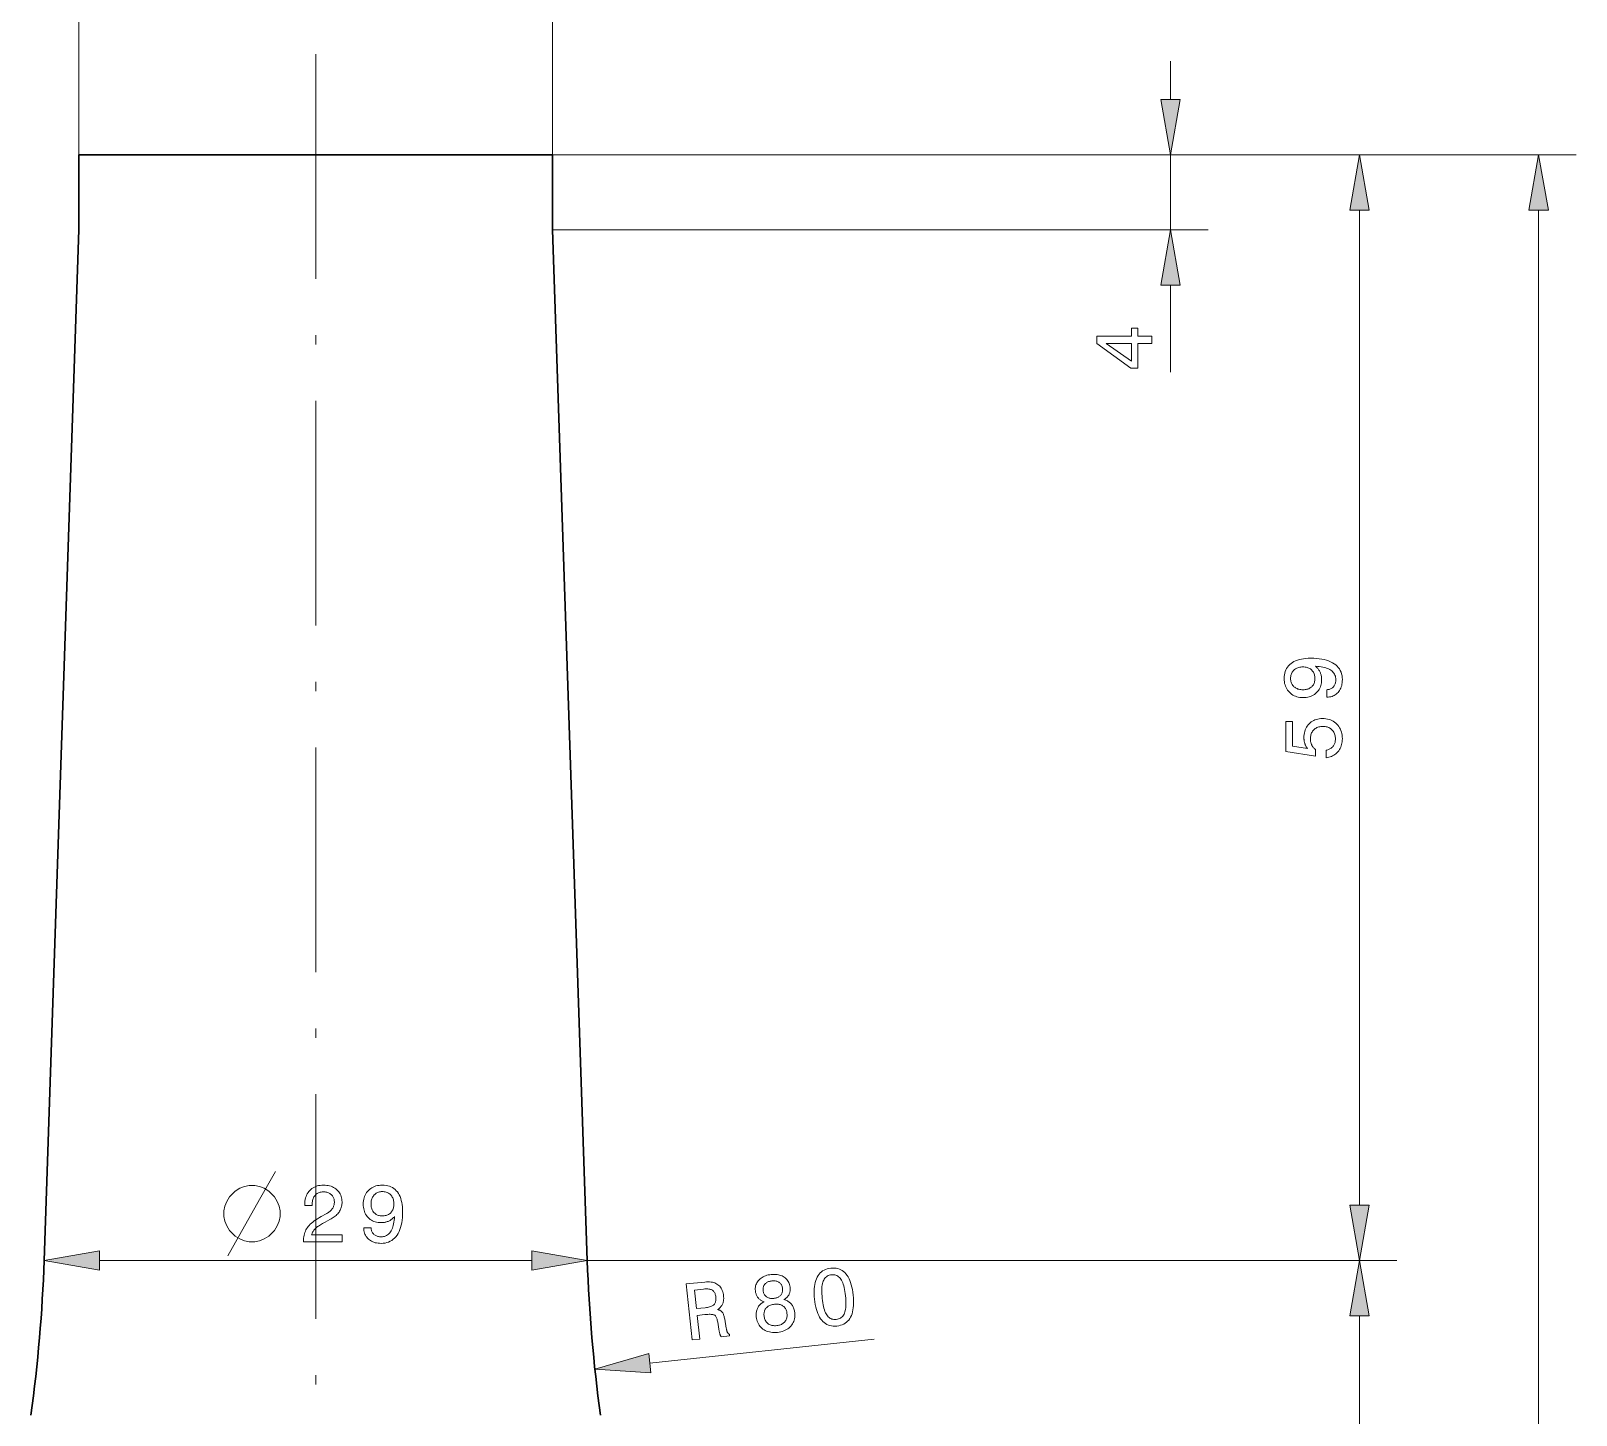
# Model space of a CAD drawing. Extents: x 0 to 297, y 0 to 546.
# Drawn here: x 143.1 to 225.6, y 296.7 to 370.6 of the extents above; entities that cross this region are included whole.
import ezdxf

# ---------------------------------------------------------------- set-up
doc = ezdxf.new("R2010")
doc.units = 0
doc.linetypes.add('DASHDOT', pattern=[18.5, 12, -3, 0.5, -3])

msp = doc.modelspace()

# ---------------------------------------------------------------- linework, layer by layer
at = {"color": 7, "lineweight": 13, "ltscale": 0.356326}
for p, q in [((145.687, 363.97), (145.687, 378.223)), ((170.987, 363.97), (170.987, 378.223))]:
    msp.add_line(p, q, dxfattribs=at)
at = {"color": 7, "linetype": 'DASHDOT', "lineweight": 13}
msp.add_line((158.337, 369.349), (158.337, 133.298), dxfattribs=at)
at = {"color": 7, "lineweight": 13, "ltscale": 0.05114}
msp.add_line((203.981, 366.924), (203.981, 368.97), dxfattribs=at)
at = {"color": 7, "lineweight": 30, "ltscale": 0.1}
for p, q in [((145.687, 359.97), (145.687, 363.97)), ((170.987, 359.97), (170.987, 363.97))]:
    msp.add_line(p, q, dxfattribs=at)
at = {"color": 7, "lineweight": 30}
for p, q in [((170.987, 363.97), (145.687, 363.97)), ((145.687, 359.97), (143.837, 304.97)), ((170.987, 359.97), (172.837, 304.97))]:
    msp.add_line(p, q, dxfattribs=at)
at = {"color": 7, "lineweight": 13}
for p, q in [((170.987, 363.97), (216.066, 363.97)), ((170.987, 363.97), (205.981, 363.97)), ((170.987, 363.97), (225.634, 363.97)), ((214.066, 307.924), (214.066, 361.015)), ((223.634, 141.924), (223.634, 361.015)), ((170.987, 359.97), (205.981, 359.97)), ((146.791, 304.97), (169.882, 304.97)), ((172.837, 304.97), (216.066, 304.97)), ((172.837, 304.97), (216.066, 304.97)), ((214.066, 277.924), (214.066, 302.015))]:
    msp.add_line(p, q, dxfattribs=at)
at = {"color": 7, "lineweight": 13, "ltscale": 0.1}
msp.add_line((203.981, 359.97), (203.981, 363.97), dxfattribs=at)
at = {"color": 7, "lineweight": 13, "ltscale": 0.116125}
msp.add_line((203.981, 352.37), (203.981, 357.015), dxfattribs=at)
at = {"color": 7, "lineweight": 13, "ltscale": 0.301139}
msp.add_line((176.18, 299.489), (188.158, 300.766), dxfattribs=at)
at = {"color": 7, "lineweight": 13}
for points in [[(203.46, 366.924), (203.981, 363.97), (204.502, 366.924)], [(214.587, 361.015), (214.066, 363.97), (213.545, 361.015)], [(224.155, 361.015), (223.634, 363.97), (223.113, 361.015)], [(204.502, 357.015), (203.981, 359.97), (203.46, 357.015)], [(202.981, 353.907), (202.239, 353.907), (202.239, 352.589), (201.86, 352.589), (200.049, 353.903), (200.049, 354.295), (201.893, 354.295), (201.893, 354.723), (202.239, 354.723), (202.239, 354.295), (202.981, 354.295)], [(201.893, 352.952), (201.893, 353.907), (200.551, 353.907)], [(212.324, 335.032), (212.324, 335.428), (212.368, 335.432), (212.41, 335.438), (212.451, 335.446), (212.489, 335.458), (212.525, 335.472), (212.559, 335.488), (212.591, 335.508), (212.622, 335.529), (212.65, 335.554), (212.676, 335.581), (212.7, 335.611), (212.722, 335.642), (212.741, 335.676), (212.757, 335.711), (212.771, 335.749), (212.783, 335.789), (212.791, 335.83), (212.798, 335.874), (212.801, 335.92), (212.803, 335.968), (212.8, 336.032), (212.792, 336.093), (212.779, 336.151), (212.76, 336.206), (212.736, 336.258), (212.706, 336.307), (212.671, 336.353), (212.631, 336.396), (212.585, 336.435), (212.534, 336.472), (212.477, 336.505), (212.415, 336.536), (212.347, 336.564), (212.274, 336.588), (212.195, 336.61), (212.11, 336.629), (212.02, 336.645), (211.924, 336.659), (211.822, 336.669), (211.715, 336.676), (211.747, 336.65), (211.777, 336.623), (211.806, 336.595), (211.834, 336.566), (211.859, 336.536), (211.883, 336.505), (211.906, 336.472), (211.927, 336.439), (211.946, 336.404), (211.964, 336.368), (211.98, 336.332), (211.994, 336.294), (212.007, 336.256), (212.018, 336.217), (212.027, 336.177), (212.035, 336.136), (212.04, 336.094), (212.045, 336.051), (212.047, 336.008), (212.048, 335.964), (212.045, 335.88), (212.037, 335.8), (212.023, 335.723), (212.004, 335.649), (211.98, 335.578), (211.95, 335.51), (211.914, 335.446), (211.873, 335.385), (211.827, 335.327), (211.775, 335.272), (211.719, 335.222), (211.659, 335.177), (211.596, 335.137), (211.529, 335.102), (211.458, 335.073), (211.385, 335.049), (211.308, 335.03), (211.227, 335.017), (211.143, 335.009), (211.055, 335.007), (210.967, 335.009), (210.882, 335.018), (210.801, 335.032), (210.723, 335.052), (210.648, 335.077), (210.577, 335.108), (210.51, 335.144), (210.445, 335.187), (210.384, 335.235), (210.327, 335.288), (210.274, 335.346), (210.226, 335.408), (210.184, 335.473), (210.148, 335.541), (210.117, 335.613), (210.092, 335.688), (210.072, 335.767), (210.058, 335.85), (210.05, 335.935), (210.047, 336.025), (210.051, 336.127), (210.062, 336.225), (210.08, 336.318), (210.106, 336.405), (210.138, 336.488), (210.179, 336.566), (210.226, 336.639), (210.281, 336.708), (210.343, 336.771), (210.412, 336.829), (210.488, 336.882), (210.571, 336.93), (210.66, 336.972), (210.755, 337.008), (210.857, 337.039), (210.966, 337.064), (211.081, 337.083), (211.202, 337.097), (211.33, 337.106), (211.464, 337.108), (211.623, 337.105), (211.774, 337.097), (211.917, 337.082), (212.054, 337.061), (212.182, 337.034), (212.304, 337.001), (212.418, 336.963), (212.524, 336.918), (212.623, 336.868), (212.714, 336.811), (212.798, 336.749), (212.872, 336.682), (212.938, 336.61), (212.995, 336.533), (213.043, 336.451), (213.083, 336.363), (213.113, 336.271), (213.135, 336.174), (213.148, 336.071), (213.153, 335.964), (213.15, 335.88), (213.144, 335.8), (213.132, 335.724), (213.117, 335.651), (213.096, 335.581), (213.072, 335.515), (213.042, 335.452), (213.008, 335.393), (212.97, 335.337), (212.927, 335.285), (212.881, 335.237), (212.831, 335.194), (212.778, 335.156), (212.722, 335.123), (212.664, 335.095), (212.602, 335.072), (212.537, 335.055), (212.469, 335.042), (212.398, 335.034)], [(211.051, 335.424), (211.108, 335.426), (211.163, 335.43), (211.215, 335.439), (211.265, 335.45), (211.312, 335.464), (211.358, 335.482), (211.401, 335.503), (211.441, 335.527), (211.48, 335.555), (211.516, 335.585), (211.549, 335.619), (211.578, 335.654), (211.604, 335.691), (211.627, 335.731), (211.646, 335.773), (211.662, 335.816), (211.674, 335.862), (211.683, 335.91), (211.688, 335.96), (211.69, 336.012), (211.688, 336.07), (211.683, 336.125), (211.674, 336.178), (211.662, 336.228), (211.647, 336.275), (211.628, 336.32), (211.605, 336.363), (211.58, 336.403), (211.55, 336.44), (211.518, 336.475), (211.482, 336.507), (211.444, 336.535), (211.403, 336.56), (211.36, 336.582), (211.314, 336.601), (211.266, 336.616), (211.215, 336.627), (211.161, 336.636), (211.105, 336.641), (211.047, 336.643), (210.988, 336.641), (210.931, 336.636), (210.877, 336.627), (210.825, 336.616), (210.776, 336.601), (210.729, 336.582), (210.685, 336.56), (210.643, 336.535), (210.604, 336.507), (210.567, 336.475), (210.533, 336.44), (210.503, 336.403), (210.476, 336.364), (210.453, 336.322), (210.433, 336.279), (210.417, 336.232), (210.405, 336.184), (210.396, 336.133), (210.391, 336.08), (210.389, 336.025), (210.391, 335.972), (210.396, 335.921), (210.405, 335.872), (210.418, 335.826), (210.434, 335.781), (210.454, 335.739), (210.478, 335.698), (210.506, 335.66), (210.537, 335.624), (210.571, 335.589), (210.609, 335.558), (210.649, 335.53), (210.691, 335.505), (210.735, 335.484), (210.782, 335.465), (210.831, 335.45), (210.883, 335.439), (210.937, 335.431), (210.993, 335.426)], [(212.284, 331.8), (212.284, 332.201), (212.33, 332.209), (212.374, 332.22), (212.415, 332.233), (212.455, 332.249), (212.493, 332.267), (212.528, 332.288), (212.562, 332.311), (212.593, 332.337), (212.623, 332.365), (212.65, 332.396), (212.675, 332.428), (212.697, 332.463), (212.717, 332.499), (212.734, 332.537), (212.749, 332.577), (212.761, 332.618), (212.77, 332.661), (212.776, 332.706), (212.78, 332.753), (212.782, 332.801), (212.78, 332.86), (212.774, 332.917), (212.765, 332.972), (212.752, 333.024), (212.736, 333.073), (212.716, 333.121), (212.692, 333.166), (212.664, 333.208), (212.633, 333.248), (212.598, 333.286), (212.56, 333.321), (212.52, 333.352), (212.478, 333.38), (212.433, 333.404), (212.386, 333.424), (212.336, 333.44), (212.285, 333.453), (212.231, 333.462), (212.174, 333.468), (212.115, 333.47), (212.056, 333.468), (211.998, 333.462), (211.943, 333.453), (211.891, 333.441), (211.841, 333.424), (211.793, 333.404), (211.748, 333.381), (211.706, 333.354), (211.666, 333.323), (211.628, 333.288), (211.594, 333.251), (211.563, 333.211), (211.536, 333.168), (211.512, 333.123), (211.492, 333.076), (211.476, 333.026), (211.463, 332.974), (211.454, 332.919), (211.449, 332.861), (211.447, 332.801), (211.448, 332.767), (211.45, 332.733), (211.453, 332.699), (211.458, 332.666), (211.465, 332.634), (211.472, 332.602), (211.481, 332.571), (211.492, 332.541), (211.504, 332.511), (211.517, 332.482), (211.531, 332.453), (211.547, 332.426), (211.565, 332.399), (211.583, 332.372), (211.603, 332.347), (211.625, 332.322), (211.647, 332.298), (211.671, 332.275), (211.697, 332.252), (211.723, 332.23), (211.723, 331.886), (210.134, 332.122), (210.134, 333.725), (210.488, 333.725), (210.488, 332.411), (211.295, 332.291), (211.277, 332.313), (211.259, 332.336), (211.243, 332.359), (211.227, 332.383), (211.212, 332.408), (211.198, 332.434), (211.185, 332.461), (211.173, 332.488), (211.161, 332.516), (211.151, 332.545), (211.142, 332.575), (211.133, 332.605), (211.126, 332.635), (211.119, 332.667), (211.114, 332.698), (211.109, 332.731), (211.106, 332.763), (211.103, 332.797), (211.102, 332.83), (211.101, 332.865), (211.104, 332.955), (211.112, 333.042), (211.126, 333.125), (211.145, 333.205), (211.17, 333.281), (211.2, 333.354), (211.236, 333.423), (211.277, 333.488), (211.323, 333.55), (211.375, 333.608), (211.432, 333.661), (211.492, 333.709), (211.555, 333.751), (211.622, 333.788), (211.692, 333.819), (211.766, 333.844), (211.843, 333.864), (211.923, 333.878), (212.007, 333.886), (212.094, 333.889), (212.187, 333.886), (212.276, 333.877), (212.362, 333.862), (212.444, 333.841), (212.522, 333.815), (212.597, 333.782), (212.668, 333.743), (212.735, 333.698), (212.799, 333.648), (212.86, 333.591), (212.915, 333.529), (212.965, 333.464), (213.009, 333.396), (213.047, 333.323), (213.079, 333.247), (213.106, 333.168), (213.126, 333.085), (213.141, 332.998), (213.15, 332.908), (213.153, 332.814), (213.15, 332.731), (213.143, 332.65), (213.131, 332.573), (213.114, 332.498), (213.093, 332.426), (213.067, 332.357), (213.035, 332.292), (213, 332.228), (212.959, 332.168), (212.913, 332.111), (212.864, 332.058), (212.812, 332.009), (212.756, 331.966), (212.698, 331.927), (212.636, 331.893), (212.572, 331.865), (212.505, 331.841), (212.434, 331.823), (212.361, 331.809)], [(155.087, 308.97), (154.787, 308.97), (154.537, 308.92), (154.287, 308.82), (154.037, 308.67), (153.737, 308.37), (153.587, 308.12), (153.487, 307.87), (153.437, 307.62), (153.437, 307.32), (153.487, 307.07), (153.587, 306.82), (153.737, 306.57), (154.037, 306.27), (154.287, 306.12), (154.537, 306.02), (154.787, 305.97), (155.087, 305.97), (155.337, 306.02), (155.587, 306.12), (155.837, 306.27), (156.137, 306.57), (156.287, 306.82), (156.387, 307.07), (156.437, 307.32), (156.437, 307.62), (156.387, 307.87), (156.287, 308.12), (156.137, 308.37), (155.837, 308.67), (155.587, 308.82), (155.337, 308.92)], [(157.684, 305.97), (157.684, 305.982), (157.686, 306.07), (157.692, 306.154), (157.703, 306.236), (157.717, 306.315), (157.736, 306.39), (157.758, 306.463), (157.785, 306.533), (157.816, 306.6), (157.851, 306.664), (157.891, 306.725), (157.935, 306.785), (157.987, 306.845), (158.045, 306.904), (158.109, 306.963), (158.181, 307.022), (158.258, 307.081), (158.343, 307.14), (158.434, 307.199), (158.532, 307.258), (158.637, 307.317), (158.892, 307.456), (158.937, 307.481), (158.979, 307.507), (159.019, 307.533), (159.056, 307.56), (159.091, 307.588), (159.123, 307.616), (159.153, 307.645), (159.18, 307.674), (159.205, 307.705), (159.227, 307.735), (159.247, 307.767), (159.265, 307.799), (159.281, 307.833), (159.295, 307.868), (159.306, 307.904), (159.316, 307.941), (159.323, 307.979), (159.328, 308.018), (159.332, 308.058), (159.333, 308.099), (159.331, 308.146), (159.326, 308.191), (159.318, 308.234), (159.307, 308.275), (159.292, 308.314), (159.274, 308.352), (159.253, 308.387), (159.228, 308.421), (159.2, 308.453), (159.169, 308.484), (159.135, 308.511), (159.1, 308.536), (159.061, 308.558), (159.021, 308.577), (158.978, 308.594), (158.933, 308.607), (158.886, 308.617), (158.837, 308.624), (158.786, 308.629), (158.732, 308.63), (158.679, 308.628), (158.628, 308.623), (158.579, 308.613), (158.533, 308.6), (158.489, 308.584), (158.447, 308.563), (158.407, 308.539), (158.37, 308.511), (158.335, 308.48), (158.303, 308.445), (158.273, 308.406), (158.246, 308.365), (158.223, 308.321), (158.202, 308.274), (158.185, 308.224), (158.171, 308.172), (158.16, 308.117), (158.152, 308.059), (158.147, 307.998), (158.146, 307.934), (158.146, 307.899), (157.754, 307.899), (157.754, 307.96), (157.756, 308.053), (157.764, 308.142), (157.778, 308.227), (157.797, 308.308), (157.821, 308.385), (157.851, 308.458), (157.886, 308.527), (157.926, 308.593), (157.972, 308.654), (158.023, 308.711), (158.079, 308.764), (158.139, 308.811), (158.203, 308.853), (158.27, 308.889), (158.341, 308.919), (158.416, 308.944), (158.495, 308.964), (158.578, 308.977), (158.665, 308.986), (158.755, 308.989), (158.842, 308.986), (158.925, 308.979), (159.005, 308.966), (159.082, 308.949), (159.155, 308.927), (159.225, 308.9), (159.292, 308.868), (159.355, 308.831), (159.414, 308.789), (159.471, 308.742), (159.523, 308.691), (159.569, 308.637), (159.61, 308.58), (159.645, 308.52), (159.676, 308.457), (159.7, 308.391), (159.719, 308.321), (159.733, 308.249), (159.741, 308.173), (159.744, 308.095), (159.742, 308.033), (159.737, 307.974), (159.729, 307.916), (159.718, 307.859), (159.704, 307.804), (159.686, 307.75), (159.665, 307.699), (159.641, 307.648), (159.614, 307.599), (159.584, 307.552), (159.55, 307.506), (159.513, 307.461), (159.472, 307.418), (159.428, 307.375), (159.381, 307.334), (159.331, 307.295), (159.277, 307.256), (159.219, 307.219), (159.159, 307.183), (159.094, 307.148), (158.841, 307.02), (158.771, 306.982), (158.705, 306.946), (158.643, 306.91), (158.586, 306.875), (158.532, 306.841), (158.482, 306.807), (158.436, 306.774), (158.395, 306.742), (158.357, 306.711), (158.324, 306.68), (158.294, 306.649), (158.265, 306.618), (158.239, 306.586), (158.215, 306.553), (158.193, 306.519), (158.174, 306.485), (158.156, 306.45), (158.141, 306.414), (158.127, 306.378), (158.116, 306.341), (159.744, 306.341), (159.744, 305.97)], [(160.899, 306.712), (161.295, 306.712), (161.299, 306.668), (161.305, 306.625), (161.314, 306.585), (161.325, 306.547), (161.339, 306.511), (161.356, 306.477), (161.375, 306.444), (161.397, 306.414), (161.421, 306.386), (161.448, 306.36), (161.478, 306.336), (161.509, 306.314), (161.543, 306.295), (161.578, 306.279), (161.616, 306.265), (161.656, 306.253), (161.698, 306.245), (161.741, 306.238), (161.787, 306.234), (161.835, 306.233), (161.899, 306.236), (161.961, 306.244), (162.019, 306.257), (162.074, 306.276), (162.126, 306.3), (162.174, 306.33), (162.22, 306.365), (162.263, 306.405), (162.302, 306.451), (162.339, 306.502), (162.373, 306.559), (162.403, 306.621), (162.431, 306.689), (162.456, 306.762), (162.478, 306.841), (162.497, 306.926), (162.513, 307.016), (162.526, 307.112), (162.536, 307.214), (162.544, 307.321), (162.518, 307.289), (162.491, 307.258), (162.463, 307.229), (162.434, 307.202), (162.403, 307.177), (162.372, 307.152), (162.34, 307.13), (162.306, 307.109), (162.271, 307.09), (162.236, 307.072), (162.199, 307.056), (162.161, 307.042), (162.123, 307.029), (162.084, 307.018), (162.044, 307.009), (162.003, 307.001), (161.961, 306.995), (161.919, 306.991), (161.875, 306.989), (161.831, 306.988), (161.747, 306.991), (161.667, 306.999), (161.59, 307.012), (161.516, 307.032), (161.445, 307.056), (161.378, 307.086), (161.313, 307.122), (161.252, 307.163), (161.194, 307.209), (161.139, 307.261), (161.089, 307.317), (161.044, 307.377), (161.004, 307.44), (160.969, 307.507), (160.94, 307.577), (160.916, 307.651), (160.898, 307.728), (160.884, 307.809), (160.876, 307.893), (160.874, 307.981), (160.877, 308.069), (160.885, 308.154), (160.899, 308.235), (160.919, 308.313), (160.944, 308.387), (160.975, 308.459), (161.012, 308.526), (161.054, 308.591), (161.102, 308.652), (161.155, 308.709), (161.213, 308.762), (161.275, 308.81), (161.34, 308.852), (161.408, 308.888), (161.48, 308.919), (161.556, 308.944), (161.634, 308.963), (161.717, 308.977), (161.803, 308.986), (161.892, 308.989), (161.995, 308.985), (162.092, 308.974), (162.185, 308.956), (162.273, 308.93), (162.356, 308.897), (162.434, 308.857), (162.507, 308.81), (162.575, 308.755), (162.638, 308.693), (162.696, 308.624), (162.749, 308.548), (162.797, 308.465), (162.839, 308.376), (162.875, 308.28), (162.906, 308.178), (162.931, 308.07), (162.951, 307.955), (162.965, 307.834), (162.973, 307.706), (162.976, 307.572), (162.973, 307.413), (162.964, 307.262), (162.949, 307.118), (162.928, 306.982), (162.901, 306.853), (162.869, 306.732), (162.83, 306.618), (162.785, 306.512), (162.735, 306.413), (162.678, 306.322), (162.616, 306.238), (162.549, 306.164), (162.477, 306.098), (162.4, 306.041), (162.318, 305.993), (162.231, 305.953), (162.138, 305.923), (162.041, 305.901), (161.938, 305.888), (161.831, 305.883), (161.747, 305.885), (161.667, 305.892), (161.591, 305.903), (161.518, 305.919), (161.448, 305.94), (161.382, 305.964), (161.319, 305.994), (161.26, 306.028), (161.204, 306.066), (161.152, 306.109), (161.104, 306.155), (161.061, 306.205), (161.023, 306.258), (160.99, 306.313), (160.962, 306.372), (160.94, 306.434), (160.922, 306.499), (160.909, 306.567), (160.902, 306.638)], [(161.291, 307.985), (161.293, 307.928), (161.298, 307.873), (161.306, 307.821), (161.317, 307.771), (161.332, 307.723), (161.349, 307.678), (161.37, 307.635), (161.394, 307.594), (161.422, 307.556), (161.452, 307.52), (161.486, 307.487), (161.521, 307.458), (161.559, 307.431), (161.598, 307.409), (161.64, 307.39), (161.684, 307.374), (161.729, 307.362), (161.777, 307.353), (161.827, 307.348), (161.879, 307.346), (161.937, 307.348), (161.992, 307.353), (162.045, 307.362), (162.095, 307.374), (162.143, 307.389), (162.188, 307.408), (162.23, 307.43), (162.27, 307.456), (162.307, 307.485), (162.342, 307.518), (162.374, 307.554), (162.402, 307.592), (162.428, 307.633), (162.449, 307.676), (162.468, 307.722), (162.483, 307.77), (162.495, 307.821), (162.503, 307.875), (162.508, 307.931), (162.51, 307.989), (162.508, 308.048), (162.503, 308.105), (162.495, 308.159), (162.483, 308.211), (162.468, 308.26), (162.449, 308.307), (162.428, 308.351), (162.402, 308.393), (162.374, 308.432), (162.342, 308.469), (162.307, 308.503), (162.271, 308.533), (162.231, 308.56), (162.19, 308.583), (162.146, 308.603), (162.1, 308.619), (162.051, 308.631), (162, 308.64), (161.947, 308.645), (161.892, 308.647), (161.839, 308.645), (161.788, 308.64), (161.74, 308.631), (161.693, 308.618), (161.648, 308.601), (161.606, 308.581), (161.565, 308.558), (161.527, 308.53), (161.491, 308.499), (161.457, 308.465), (161.425, 308.427), (161.397, 308.387), (161.372, 308.345), (161.351, 308.3), (161.333, 308.254), (161.318, 308.204), (161.306, 308.153), (161.298, 308.099), (161.293, 308.043)], [(213.545, 307.924), (214.066, 304.97), (214.587, 307.924)], [(146.791, 305.491), (143.837, 304.97), (146.791, 304.449)], [(169.882, 304.449), (172.837, 304.97), (169.882, 305.491)], [(184.97, 302.904), (184.957, 303.052), (184.95, 303.193), (184.949, 303.328), (184.954, 303.456), (184.965, 303.577), (184.983, 303.692), (185.006, 303.8), (185.035, 303.901), (185.07, 303.996), (185.112, 304.084), (185.159, 304.165), (185.212, 304.238), (185.27, 304.304), (185.335, 304.363), (185.405, 304.415), (185.48, 304.459), (185.561, 304.495), (185.648, 304.525), (185.741, 304.546), (185.839, 304.561), (185.939, 304.568), (186.034, 304.566), (186.126, 304.556), (186.213, 304.537), (186.297, 304.511), (186.376, 304.475), (186.451, 304.432), (186.522, 304.38), (186.589, 304.32), (186.651, 304.251), (186.709, 304.174), (186.763, 304.089), (186.813, 303.997), (186.858, 303.896), (186.899, 303.787), (186.935, 303.67), (186.967, 303.546), (186.994, 303.413), (187.017, 303.272), (187.035, 303.124), (187.049, 302.975), (187.056, 302.833), (187.057, 302.698), (187.052, 302.57), (187.041, 302.449), (187.024, 302.334), (187.002, 302.227), (186.973, 302.126), (186.938, 302.032), (186.897, 301.945), (186.85, 301.865), (186.798, 301.792), (186.739, 301.727), (186.675, 301.669), (186.605, 301.618), (186.529, 301.575), (186.448, 301.538), (186.36, 301.509), (186.267, 301.487), (186.168, 301.473), (186.069, 301.466), (185.974, 301.468), (185.883, 301.478), (185.796, 301.497), (185.713, 301.523), (185.634, 301.559), (185.559, 301.602), (185.487, 301.654), (185.42, 301.714), (185.357, 301.783), (185.298, 301.86), (185.244, 301.944), (185.194, 302.037), (185.148, 302.137), (185.107, 302.245), (185.071, 302.361), (185.039, 302.485), (185.012, 302.617), (184.989, 302.756)], [(214.587, 302.015), (214.066, 304.97), (213.545, 302.015)], [(178.444, 300.736), (178.126, 303.715), (179.122, 303.821), (179.208, 303.828), (179.291, 303.83), (179.369, 303.828), (179.444, 303.82), (179.516, 303.808), (179.583, 303.791), (179.647, 303.77), (179.707, 303.743), (179.763, 303.712), (179.816, 303.676), (179.865, 303.635), (179.909, 303.59), (179.949, 303.54), (179.985, 303.486), (180.017, 303.428), (180.045, 303.365), (180.068, 303.297), (180.088, 303.225), (180.103, 303.149), (180.114, 303.068), (180.118, 303.02), (180.12, 302.973), (180.12, 302.927), (180.118, 302.883), (180.113, 302.839), (180.107, 302.797), (180.098, 302.757), (180.087, 302.717), (180.074, 302.679), (180.059, 302.643), (180.041, 302.607), (180.022, 302.573), (180, 302.541), (179.977, 302.509), (179.951, 302.48), (179.923, 302.451), (179.894, 302.424), (179.862, 302.398), (179.828, 302.374), (179.792, 302.351), (179.825, 302.344), (179.856, 302.335), (179.885, 302.325), (179.913, 302.314), (179.939, 302.301), (179.964, 302.287), (179.986, 302.271), (180.007, 302.254), (180.026, 302.236), (180.044, 302.216), (180.06, 302.194), (180.075, 302.168), (180.09, 302.139), (180.105, 302.106), (180.118, 302.07), (180.131, 302.031), (180.143, 301.988), (180.154, 301.942), (180.165, 301.892), (180.175, 301.839), (180.258, 301.358), (180.264, 301.328), (180.269, 301.299), (180.275, 301.272), (180.282, 301.247), (180.288, 301.223), (180.294, 301.201), (180.301, 301.181), (180.308, 301.163), (180.315, 301.146), (180.323, 301.132), (180.33, 301.118), (180.339, 301.105), (180.348, 301.093), (180.357, 301.082), (180.367, 301.071), (180.378, 301.061), (180.389, 301.052), (180.401, 301.044), (180.414, 301.037), (180.427, 301.03), (180.435, 300.949), (179.985, 300.9), (179.978, 300.91), (179.971, 300.92), (179.964, 300.932), (179.958, 300.944), (179.951, 300.958), (179.945, 300.972), (179.939, 300.988), (179.933, 301.004), (179.927, 301.022), (179.921, 301.04), (179.915, 301.06), (179.909, 301.08), (179.904, 301.103), (179.898, 301.126), (179.892, 301.151), (179.886, 301.178), (179.881, 301.205), (179.875, 301.235), (179.87, 301.265), (179.864, 301.297), (179.802, 301.68), (179.792, 301.736), (179.78, 301.788), (179.767, 301.835), (179.753, 301.878), (179.738, 301.917), (179.721, 301.951), (179.703, 301.982), (179.684, 302.008), (179.664, 302.029), (179.642, 302.047), (179.616, 302.061), (179.585, 302.073), (179.548, 302.082), (179.504, 302.089), (179.455, 302.094), (179.399, 302.096), (179.337, 302.096), (179.27, 302.093), (179.196, 302.088), (179.117, 302.08), (178.708, 302.036), (178.842, 300.779)], [(182.275, 302.769), (182.235, 302.783), (182.196, 302.799), (182.159, 302.817), (182.125, 302.836), (182.091, 302.857), (182.06, 302.879), (182.031, 302.903), (182.003, 302.928), (181.977, 302.954), (181.953, 302.983), (181.931, 303.012), (181.911, 303.044), (181.893, 303.077), (181.876, 303.111), (181.861, 303.148), (181.848, 303.186), (181.837, 303.225), (181.828, 303.266), (181.82, 303.309), (181.814, 303.354), (181.81, 303.421), (181.81, 303.486), (181.817, 303.55), (181.828, 303.611), (181.845, 303.67), (181.868, 303.727), (181.896, 303.783), (181.929, 303.836), (181.968, 303.887), (182.012, 303.936), (182.06, 303.983), (182.113, 304.025), (182.168, 304.063), (182.228, 304.098), (182.291, 304.128), (182.357, 304.155), (182.427, 304.178), (182.501, 304.196), (182.578, 304.211), (182.659, 304.222), (182.74, 304.228), (182.819, 304.23), (182.895, 304.228), (182.969, 304.22), (183.039, 304.208), (183.107, 304.192), (183.172, 304.171), (183.235, 304.145), (183.294, 304.114), (183.351, 304.079), (183.404, 304.04), (183.453, 303.998), (183.496, 303.953), (183.535, 303.905), (183.569, 303.854), (183.598, 303.8), (183.622, 303.742), (183.641, 303.681), (183.656, 303.618), (183.665, 303.551), (183.669, 303.506), (183.671, 303.462), (183.671, 303.42), (183.668, 303.378), (183.664, 303.338), (183.657, 303.299), (183.648, 303.262), (183.638, 303.226), (183.625, 303.191), (183.61, 303.157), (183.593, 303.125), (183.573, 303.093), (183.552, 303.063), (183.528, 303.034), (183.502, 303.006), (183.474, 302.979), (183.444, 302.953), (183.412, 302.928), (183.377, 302.905), (183.34, 302.882), (183.39, 302.868), (183.438, 302.851), (183.483, 302.833), (183.527, 302.812), (183.568, 302.788), (183.607, 302.763), (183.643, 302.735), (183.678, 302.705), (183.71, 302.673), (183.74, 302.639), (183.768, 302.602), (183.794, 302.564), (183.817, 302.523), (183.838, 302.481), (183.857, 302.437), (183.873, 302.39), (183.887, 302.342), (183.898, 302.291), (183.908, 302.239), (183.915, 302.185), (183.921, 302.1), (183.921, 302.018), (183.916, 301.94), (183.904, 301.864), (183.887, 301.791), (183.863, 301.721), (183.834, 301.654), (183.799, 301.589), (183.757, 301.528), (183.71, 301.47), (183.658, 301.415), (183.601, 301.365), (183.54, 301.319), (183.474, 301.279), (183.404, 301.243), (183.33, 301.212), (183.251, 301.185), (183.168, 301.163), (183.08, 301.146), (182.988, 301.134), (182.895, 301.127), (182.806, 301.125), (182.72, 301.129), (182.638, 301.138), (182.558, 301.153), (182.482, 301.173), (182.41, 301.199), (182.341, 301.23), (182.275, 301.267), (182.212, 301.31), (182.154, 301.357), (182.101, 301.408), (182.053, 301.464), (182.011, 301.523), (181.973, 301.587), (181.941, 301.655), (181.913, 301.726), (181.891, 301.802), (181.874, 301.882), (181.863, 301.966), (181.858, 302.02), (181.856, 302.074), (181.857, 302.125), (181.86, 302.176), (181.867, 302.224), (181.875, 302.272), (181.887, 302.318), (181.901, 302.362), (181.918, 302.405), (181.937, 302.447), (181.96, 302.487), (181.984, 302.525), (182.012, 302.561), (182.042, 302.596), (182.074, 302.629), (182.109, 302.661), (182.147, 302.69), (182.187, 302.718), (182.23, 302.744)], [(182.227, 303.364), (182.232, 303.322), (182.241, 303.282), (182.252, 303.244), (182.266, 303.208), (182.283, 303.175), (182.302, 303.143), (182.323, 303.113), (182.348, 303.085), (182.375, 303.059), (182.405, 303.035), (182.437, 303.013), (182.47, 302.995), (182.505, 302.979), (182.542, 302.965), (182.58, 302.955), (182.62, 302.947), (182.661, 302.943), (182.704, 302.941), (182.749, 302.941), (182.795, 302.945), (182.841, 302.951), (182.885, 302.96), (182.927, 302.971), (182.967, 302.984), (183.005, 303), (183.04, 303.018), (183.073, 303.039), (183.104, 303.062), (183.133, 303.088), (183.159, 303.115), (183.183, 303.145), (183.204, 303.176), (183.223, 303.209), (183.237, 303.242), (183.249, 303.278), (183.258, 303.314), (183.264, 303.352), (183.267, 303.392), (183.267, 303.432), (183.264, 303.474), (183.258, 303.516), (183.25, 303.556), (183.239, 303.593), (183.225, 303.628), (183.209, 303.662), (183.191, 303.693), (183.169, 303.722), (183.145, 303.749), (183.119, 303.773), (183.09, 303.796), (183.059, 303.816), (183.026, 303.834), (182.991, 303.849), (182.954, 303.861), (182.916, 303.87), (182.875, 303.877), (182.833, 303.881), (182.789, 303.883), (182.743, 303.882), (182.695, 303.878), (182.648, 303.872), (182.604, 303.863), (182.561, 303.852), (182.521, 303.84), (182.483, 303.824), (182.448, 303.807), (182.415, 303.787), (182.384, 303.765), (182.355, 303.741), (182.329, 303.715), (182.306, 303.687), (182.285, 303.657), (182.267, 303.626), (182.253, 303.593), (182.241, 303.558), (182.232, 303.522), (182.226, 303.485), (182.223, 303.446), (182.224, 303.406)], [(185.381, 302.947), (185.396, 302.828), (185.412, 302.715), (185.431, 302.609), (185.452, 302.51), (185.476, 302.418), (185.502, 302.332), (185.53, 302.254), (185.561, 302.183), (185.593, 302.118), (185.628, 302.061), (185.666, 302.01), (185.707, 301.965), (185.75, 301.926), (185.796, 301.894), (185.845, 301.867), (185.896, 301.846), (185.951, 301.832), (186.008, 301.824), (186.068, 301.821), (186.131, 301.825), (186.193, 301.835), (186.252, 301.849), (186.306, 301.87), (186.356, 301.895), (186.402, 301.926), (186.444, 301.962), (186.482, 302.003), (186.516, 302.049), (186.546, 302.101), (186.571, 302.158), (186.593, 302.221), (186.611, 302.291), (186.625, 302.367), (186.636, 302.449), (186.643, 302.538), (186.646, 302.633), (186.646, 302.735), (186.642, 302.844), (186.634, 302.958), (186.622, 303.08), (186.608, 303.201), (186.591, 303.315), (186.572, 303.422), (186.551, 303.522), (186.528, 303.615), (186.502, 303.701), (186.474, 303.779), (186.444, 303.85), (186.412, 303.915), (186.378, 303.972), (186.341, 304.022), (186.301, 304.066), (186.258, 304.105), (186.212, 304.137), (186.164, 304.164), (186.112, 304.184), (186.058, 304.198), (186, 304.206), (185.94, 304.208), (185.877, 304.204), (185.815, 304.195), (185.757, 304.18), (185.703, 304.16), (185.652, 304.134), (185.606, 304.103), (185.564, 304.067), (185.526, 304.025), (185.492, 303.978), (185.462, 303.926), (185.436, 303.868), (185.414, 303.804), (185.395, 303.734), (185.38, 303.658), (185.369, 303.576), (185.362, 303.487), (185.358, 303.392), (185.358, 303.29), (185.362, 303.182), (185.37, 303.068)], [(179.05, 303.445), (178.563, 303.393), (178.669, 302.401), (179.128, 302.45), (179.196, 302.459), (179.259, 302.469), (179.318, 302.481), (179.372, 302.495), (179.422, 302.511), (179.468, 302.528), (179.509, 302.548), (179.545, 302.569), (179.577, 302.592), (179.604, 302.618), (179.628, 302.645), (179.649, 302.675), (179.666, 302.708), (179.68, 302.744), (179.692, 302.782), (179.7, 302.823), (179.705, 302.867), (179.707, 302.914), (179.706, 302.964), (179.702, 303.016), (179.695, 303.067), (179.686, 303.115), (179.674, 303.16), (179.66, 303.201), (179.644, 303.239), (179.625, 303.274), (179.603, 303.305), (179.58, 303.333), (179.554, 303.358), (179.525, 303.38), (179.494, 303.398), (179.459, 303.414), (179.42, 303.427), (179.378, 303.438), (179.332, 303.446), (179.283, 303.451), (179.23, 303.453), (179.173, 303.453), (179.113, 303.45)], [(182.275, 302.018), (182.282, 301.965), (182.292, 301.914), (182.306, 301.867), (182.322, 301.821), (182.342, 301.779), (182.364, 301.739), (182.39, 301.701), (182.419, 301.667), (182.45, 301.634), (182.485, 301.605), (182.522, 301.578), (182.562, 301.555), (182.603, 301.536), (182.647, 301.52), (182.692, 301.507), (182.739, 301.498), (182.789, 301.492), (182.84, 301.489), (182.894, 301.49), (182.95, 301.494), (183.005, 301.502), (183.058, 301.512), (183.108, 301.526), (183.156, 301.542), (183.2, 301.561), (183.242, 301.583), (183.281, 301.608), (183.318, 301.636), (183.352, 301.667), (183.382, 301.701), (183.41, 301.737), (183.434, 301.775), (183.455, 301.815), (183.472, 301.857), (183.486, 301.901), (183.496, 301.946), (183.503, 301.994), (183.506, 302.044), (183.505, 302.095), (183.501, 302.149), (183.494, 302.198), (183.484, 302.245), (183.471, 302.29), (183.455, 302.332), (183.436, 302.372), (183.414, 302.409), (183.389, 302.444), (183.36, 302.476), (183.329, 302.506), (183.295, 302.533), (183.258, 302.557), (183.219, 302.579), (183.177, 302.597), (183.134, 302.612), (183.088, 302.623), (183.041, 302.631), (182.991, 302.637), (182.939, 302.639), (182.885, 302.637), (182.828, 302.633), (182.773, 302.625), (182.72, 302.615), (182.67, 302.602), (182.622, 302.587), (182.577, 302.569), (182.536, 302.548), (182.496, 302.524), (182.46, 302.498), (182.426, 302.469), (182.395, 302.437), (182.368, 302.403), (182.343, 302.367), (182.322, 302.33), (182.305, 302.291), (182.291, 302.25), (182.281, 302.207), (182.274, 302.162), (182.271, 302.116), (182.271, 302.068)], [(176.125, 300.007), (173.243, 299.176), (176.236, 298.971)]]:
    msp.add_lwpolyline(points, close=True, dxfattribs=at)
msp.add_lwpolyline([(153.637, 305.22), (155.337, 308.22), (156.187, 309.72)], dxfattribs=at)
at = {"color": 7, "lineweight": 30}
for centre, start, end in [((63.882, 307.659), 352.14066, 358.0735), ((252.792, 307.659), 181.92649, 187.85933)]:
    msp.add_arc(centre, 80, start, end, dxfattribs=at)
at = {"color": 7, "lineweight": 13}
for points in [[(203.46, 366.924), (203.981, 363.97), (203.46, 366.924), (204.502, 366.924)], [(214.587, 361.015), (214.066, 363.97), (214.587, 361.015), (213.545, 361.015)], [(224.155, 361.015), (223.634, 363.97), (224.155, 361.015), (223.113, 361.015)], [(204.502, 357.015), (203.981, 359.97), (204.502, 357.015), (203.46, 357.015)], [(213.545, 307.924), (214.066, 304.97), (213.545, 307.924), (214.587, 307.924)], [(146.791, 305.491), (143.837, 304.97), (146.791, 305.491), (146.791, 304.449)], [(169.882, 304.449), (172.837, 304.97), (169.882, 304.449), (169.882, 305.491)], [(214.587, 302.015), (214.066, 304.97), (214.587, 302.015), (213.545, 302.015)], [(176.125, 300.007), (173.243, 299.176), (176.125, 300.007), (176.236, 298.971)]]:
    msp.add_solid(points, dxfattribs=at)

doc.saveas('drawing.dxf')
